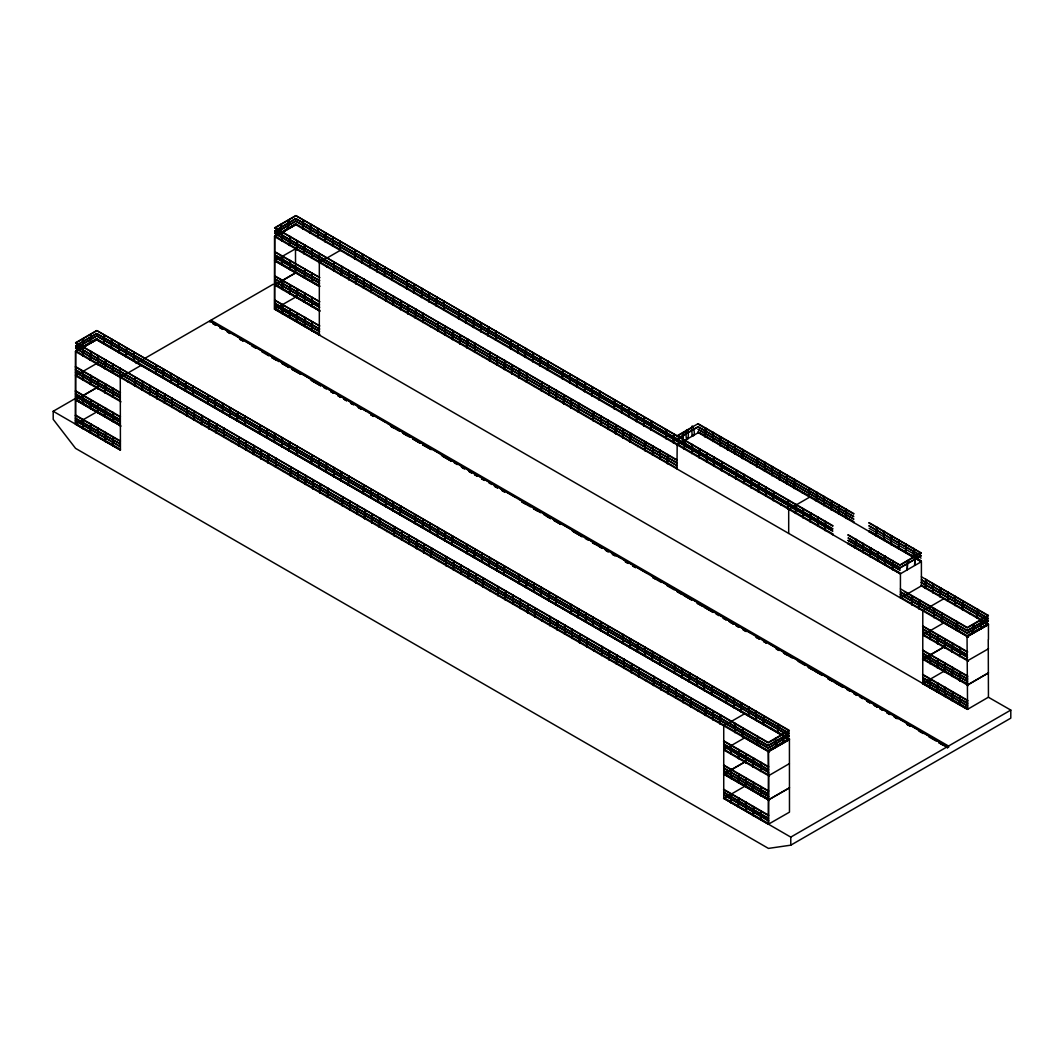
<?xml version="1.0" encoding="UTF-8"?>
<svg xmlns="http://www.w3.org/2000/svg" width="1064" height="1064" viewBox="0 0 1064 1064"><rect width="100%" height="100%" fill="white"/><g stroke="black" fill="none" stroke-linecap="round" stroke-linejoin="round"><path stroke-width="1.5" d="M75.757 345.893L96.718 333.551L789.275 733.402L96.718 333.551L75.65 345.707L768.221 745.678L75.863 345.827M789.275 735.822L96.718 335.971L75.757 348.314L768.221 748.098L75.65 348.247M75.557 369.873L120.352 395.502L75.451 369.807M120.259 397.856L75.451 372.227L120.352 397.909M75.65 348.127L96.718 335.971L789.182 735.756L768.221 748.098L789.182 735.756M75.451 393.999L120.259 419.868L75.65 393.88M120.259 443.927L75.451 418.298L120.352 443.981M75.451 420.719L120.259 446.587L75.65 420.599M120.259 422.288L75.557 396.247L120.259 422.049M274.818 230.968L295.779 218.625L274.818 230.968L677.037 462.933L274.725 230.901M274.725 233.322L676.93 465.54L274.725 233.322L295.779 221.046L832.846 531.109L295.672 221.219M295.885 221.219L274.924 233.202M274.818 254.921L319.626 280.55M274.818 281.534L319.626 307.163M319.533 280.723L274.725 254.855M319.426 283.091L274.818 257.089L319.533 283.144M319.426 304.863L274.818 278.874L319.533 304.916M319.533 307.336L274.725 281.468M319.533 329.122L274.725 303.253L319.626 328.936M319.426 331.476L274.818 305.488L319.533 331.542M698.197 426.89L677.249 438.86M853.687 519.192L697.997 429.311L853.687 518.953M900.024 567.724L848.048 537.958L900.024 567.963L921.078 555.807M848.154 540.446L900.131 570.198L848.048 540.379M869.115 525.922L921.078 555.687L869.009 525.855M869.115 528.342L921.078 558.108M768.554 824.228L768.514 818.442L723.733 792.334L768.434 818.389M768.115 745.625L789.275 733.522M789.076 733.522L768.115 745.505M768.514 772.131L768.514 767.171L723.52 741.182M768.328 772.264L768.434 767.117M768.434 794.09L723.733 768.048L768.514 794.143L768.514 815.17M920.879 555.807L899.918 567.777M900.344 594.523L967.282 633.173L900.543 594.404M967.389 630.566L900.437 591.917L967.282 630.753L988.243 618.41L921.397 579.827L988.35 618.477M921.397 582.487L988.35 620.897L921.291 582.42M967.455 678.952L922.648 653.323L967.562 679.005M967.176 633.107L988.243 620.831L967.389 633.107M967.455 657.166L922.648 631.551L967.562 657.233M967.455 681.612L922.648 655.743L967.455 681.372M967.455 703.238L922.648 677.608L967.562 703.304M967.455 705.898L922.648 680.029L967.455 705.658M789.382 730.675L768.221 742.898L75.557 342.741L96.718 330.532L789.182 730.316L768.221 742.419L75.757 342.621M676.93 460.34L274.618 227.816L295.779 215.593L832.952 525.736M75.757 343.113L96.93 330.651L789.182 730.795M274.818 228.175L295.992 215.726L832.74 526.095M96.505 411.276L96.585 412.034L75.464 424.124L75.464 351.532L96.678 339.589L789.142 739.427L789.142 738.576L96.678 338.778L75.717 350.881L75.557 424.27L120.352 450.085L120.285 449.154L75.584 423.352M274.658 236.115L295.819 223.852L832.779 533.862L832.779 534.673M768.434 766.639L768.261 750.665L75.717 350.881L96.957 338.711L96.505 339.735L789.475 739.573L768.514 751.663L75.464 351.532L96.93 339.496L75.717 351.732M988.203 623.637L988.203 624.488L967.043 636.472L967.575 709.329L274.525 309.198L274.525 236.607L295.486 224.517L900.437 573.775L921.397 561.686L921.397 585.878L988.536 624.635L967.07 636.684L967.243 635.74L988.283 623.637L921.358 585.094L921.358 585.905L900.41 597.995L900.437 573.775M75.584 374.861L120.285 400.663L120.219 401.514M96.585 363.542L75.464 375.738L120.977 401.833M295.566 248.763L274.525 260.8L319.559 286.522L319.559 285.711L274.858 259.909L274.858 260.707L319.559 286.522M988.243 639.969L988.443 697.279L1010.8 710.087L1010.8 718.147L790.778 845.175L768.434 848.407L75.557 448.37L53.2 419.336L53.2 411.276L76.063 398.069M136.059 363.436L209.768 320.876L948.064 747.247M215.261 323.788L210.938 321.301L210.938 320.197L273.222 284.248M96.505 386.977L96.585 387.735L75.464 399.931L120.977 426.119M210.938 321.301L209.768 321.98L209.768 320.876M295.486 272.903L274.525 285.006L320.011 311.22M75.557 399.984L96.505 387.881M274.618 285.046L295.566 272.956L295.486 248.71M141.206 365.298L120.259 377.401L120.431 450.085L53.2 411.276M340.267 250.373L319.32 262.462L319.32 335.054M148.548 368.769L148.614 369.527M347.609 253.844L347.689 254.602M127.587 381.67L127.667 380.819L127.414 381.537M326.648 266.745L326.728 265.894L326.475 266.599M274.858 308.294L319.559 334.907L319.559 334.109L274.858 308.294L274.858 309.105L319.559 334.907M274.525 309.198L295.606 297.122M319.493 285.764L319.493 286.562M120.285 424.855L75.517 399.093L120.285 424.855L120.219 425.706M319.493 309.957L319.559 310.715L274.791 284.141L319.559 310.715M200.404 398.721L200.484 399.479M399.466 283.782L399.545 284.553M179.457 411.622L179.537 410.771L179.284 411.475M378.518 296.696L378.598 295.845L378.345 296.55M252.274 428.659L252.354 429.417M451.336 313.734L451.415 314.492M231.314 441.56L231.393 440.709L231.154 441.427M430.388 326.635L430.454 325.784L430.215 326.488M304.144 458.611L304.211 459.369M503.206 343.672L503.285 344.443M283.184 471.512L283.263 470.66L283.011 471.365M482.245 356.586L482.325 355.735L482.072 356.44M356.001 488.549L356.081 489.307M555.076 373.624L555.142 374.382M534.115 386.525L534.194 385.673L533.942 386.378M407.871 518.487L407.951 519.259M606.932 403.562L607.012 404.333M585.985 416.463L586.051 415.612L585.812 416.33M459.741 548.439L459.808 549.197M658.802 433.514L658.882 434.272M676.93 435.894L698.09 423.685L853.9 513.633M677.143 436.267L690.895 428.327M686.905 437.769L687.956 438.368M692.465 436.173C691.001 434.272 692.598 436.612 691.866 435.708M698.13 432.742L698.13 431.931L853.727 521.772L853.727 522.57M677.103 444.885L677.183 444.034L676.97 468.918M676.89 468.147L274.791 235.955L274.618 309.252M511.598 578.377L511.678 579.149M749.921 461.922L750 462.68M728.973 474.823L729.039 473.972L728.8 474.677M563.468 608.329L563.548 609.087M801.791 491.861L801.87 492.632M780.83 504.775L780.909 503.924L780.67 504.629M809.638 497.167L788.69 509.257L788.69 533.45M615.338 638.267L615.418 639.038M832.7 533.915L832.527 534.567M853.727 521.772L698.064 431.984M868.902 531.614L869.155 530.909L921.012 560.861L920.945 561.712M848.114 543.864L848.194 543.012L900.064 572.951L900.064 573.762L848.194 543.81M667.195 668.219L667.274 668.977M646.327 681.08L646.327 680.268L646.5 680.973M848.154 534.753L899.812 565.064L920.972 552.602M869.115 522.65L921.185 552.961L900.024 565.183L847.942 535.112M920.772 561.566L921.012 560.861M719.064 698.157L719.144 698.928M698.184 711.018L698.184 710.207L698.356 710.925M900.41 597.197L967.322 635.78L967.322 636.591M744.68 713.718L723.733 725.808L723.733 798.492L744.76 786.256M943.741 598.779L922.794 610.882L922.754 683.593M723.693 749.123L768.554 774.938M968.4 661.263L922.714 635.022L922.794 634.171M943.715 622.094L943.994 623.025L943.741 622.081M922.714 635.022L943.781 622.866L968.4 637.07M770.934 728.109L771.014 728.867M969.996 613.17L970.075 613.941M750.054 740.97L750.054 740.158L750.226 740.863M949.048 626.084L949.115 625.233L949.288 625.938M988.243 615.391L967.282 627.481L900.437 588.897M988.35 618.596L967.282 630.513M922.581 659.095L922.794 658.363L967.415 684.219M744.76 761.957L723.693 774.126L768.554 799.942M922.714 659.215L943.781 647.058M723.733 774.206L744.68 762.103M922.794 659.268L943.741 647.178M789.209 738.576L768.181 750.719L789.422 738.496L789.475 812.151L768.394 824.228L723.56 798.293M967.123 635.9L988.283 623.69M789.182 739.36L768.434 751.37M768.181 751.516L789.382 739.52M967.123 636.711L988.443 624.355L988.443 639.61M723.773 797.574L768.394 823.416M922.714 682.702L967.495 708.464L922.714 682.702L922.581 683.633L967.455 709.395L988.483 697.159M922.714 683.514L943.781 671.344M768.434 775.816L789.382 763.62M988.536 648.734L967.415 660.837L967.495 659.986L922.714 634.224M789.461 787.772L768.394 799.929L789.475 787.865M967.415 685.03L988.483 672.86M967.495 685.083L988.416 672.913M790.778 845.175L790.778 837.115L947.346 746.715L947.346 747.819L948.529 747.141L948.529 746.037L210.938 320.197M947.825 746.449L948.037 746.596A2.886 1.676 -60 0 0 947.997 747.194M948.529 746.037L1010.8 710.087M210.127 320.889L210.26 320.876A2.886 1.676 -60 0 1 210.3 321.421M210.765 321.395L210.473 321.408A2.886 1.676 -60 0 1 210.419 320.836M693.475 435.788C696.441 433.234 690.044 415.612 692.185 435.016M274.618 236.66L295.819 224.664L274.791 236.753L295.739 223.852L295.819 224.703M697.891 424.044L853.687 513.992M676.93 444.978L698.303 432.636L921.397 561.686M868.902 523.023L920.972 553.081M925.786 579.574L988.243 615.87L967.282 627.973L904.413 591.677M988.443 615.511L921.397 576.794M775.842 747.34L775.417 738.256L775.922 747.394M768.434 751.623L768.181 750.665M744.547 761.891L744.68 761.199M723.56 774.007L769.365 800.461M744.547 786.176L744.68 785.498M697.997 426.89L853.794 516.599L698.09 426.704L677.143 439.046M869.075 530.949L920.945 560.901M921.012 561.659L869.075 531.761L869.155 530.909M274.818 227.696L677.143 459.981M945.111 622.906L947.971 624.475M950.697 626.137L953.57 627.693M956.283 629.356L959.156 630.925M274.525 236.607L968.32 637.11M274.818 251.649L319.732 277.584M922.754 625.925L967.668 651.846M274.618 252.008L319.533 277.465M922.541 626.284L967.455 652.205M274.818 275.842L319.732 301.777M922.754 650.117L967.668 676.039M274.618 276.214L319.533 301.657M922.541 650.476L967.455 676.411M303.985 301.165L295.606 296.324L295.566 297.242M306.711 302.814L309.571 304.384M312.297 306.046L319.28 310.076M922.714 658.417L967.535 684.258M922.581 659.148L968.4 685.562M274.818 300.048L319.732 325.97M922.754 674.403L967.668 700.338M274.618 300.407L319.533 325.85M922.541 674.776L967.455 700.697M218.133 325.451L221.006 327.113M225.329 329.601L228.201 331.263M231.074 332.926L235.383 335.413M238.256 337.075L241.142 338.738M245.452 341.225L254.083 346.199M256.956 347.862L325.97 387.708M328.843 389.371L346.093 399.333M348.965 400.995L351.852 402.644M356.161 405.145L359.034 406.794M361.906 408.456L366.229 410.957M369.102 412.606L371.974 414.268M376.284 416.756L384.915 421.743M387.788 423.406L456.802 463.252M459.675 464.902L476.938 474.863M479.811 476.526L482.684 478.188M486.993 480.675L495.625 485.663M499.934 488.15L502.82 489.812M507.129 492.3L515.761 497.274M520.07 499.774L600.588 546.258M603.461 547.92L607.77 550.407M610.643 552.07L620.711 557.882M623.584 559.531L626.47 561.193M630.779 563.694L633.652 565.343M637.961 567.844L646.593 572.818M650.902 575.305L731.42 621.788M734.293 623.451L738.616 625.951M741.488 627.6L751.556 633.413M754.429 635.075L757.302 636.738M761.611 639.225L764.497 640.887M768.807 643.374L777.425 648.362M781.747 650.849L862.266 697.332M865.138 698.995L868.011 700.657M872.32 703.144L882.389 708.957M885.261 710.619L888.134 712.281M892.457 714.769L902.525 720.581M905.398 722.23L908.27 723.892M912.58 726.393L921.211 731.367M924.084 733.029L948.529 747.141M220.009 327.606L222.895 329.255L219.836 327.792M230.09 333.404L227.204 331.755L230.063 333.498M240.145 339.23L243.031 340.879M251.649 345.867L255.958 348.354M261.704 351.679L268.899 355.828M271.772 357.491L278.968 361.627M281.84 363.303L289.036 367.439M291.908 369.115L300.54 374.089M310.595 379.901L320.663 385.7M323.536 387.376L326.422 389.025M330.718 391.525L333.604 393.175M350.854 403.15L353.74 404.799L350.668 403.336M370.977 414.761L373.863 416.423L370.804 414.947M391.113 426.385L399.745 431.359M409.813 437.171L402.618 433.021L406.913 435.602M419.868 442.983L412.672 438.834L419.854 443.076M422.741 444.646L431.372 449.62L422.554 444.832M441.427 455.445L451.508 461.244M454.368 462.907L457.254 464.569M461.563 467.056L464.449 468.719M468.745 471.206L471.631 472.868M474.504 474.531L477.377 476.193M481.686 478.68L484.572 480.343M488.881 482.83L491.768 484.492M494.627 486.155L497.513 487.804M501.822 490.305L504.695 491.954M521.945 501.929L530.577 506.903M533.45 508.565L540.645 512.715M543.518 514.378L550.713 518.527M572.272 530.976L582.341 536.788L573.696 531.894M585.213 538.451L588.086 540.1M612.532 554.224L615.404 555.874L612.345 554.411M625.472 561.686L628.345 563.348M652.791 577.459L661.422 582.434M667.168 585.759L674.363 589.908M677.223 591.571L691.613 599.87M697.359 603.195L713.186 612.319M716.045 613.981L718.932 615.644M723.241 618.144L726.114 619.793M728.986 621.456L733.309 623.943M736.182 625.605L739.054 627.268M743.364 629.755L746.25 631.418M756.304 637.23L759.191 638.892M776.441 648.854L779.314 650.503L776.255 649.04M783.623 653.003L792.254 657.978M798 661.303L805.195 665.452M828.191 678.739L842.582 687.025L835.373 682.968M846.891 689.525L849.764 691.188M854.073 693.675L856.959 695.337M859.832 697L862.705 698.649M867.014 701.149L869.9 702.799M874.209 705.299L877.082 706.948M879.955 708.624L882.841 710.273M887.15 712.774L890.023 714.423M894.332 716.923L897.218 718.572M907.273 724.385L910.159 726.047M918.777 731.034L923.1 733.522M928.845 736.847L936.041 740.983M938.9 742.659L947.532 747.633M239.959 339.416L243.004 340.972M271.759 357.571L276.081 360.058M281.827 363.383L289.022 367.532M291.722 369.301L300.527 374.182M312.018 380.819L320.65 385.793M330.718 391.605L333.591 393.268M391.1 426.478L393.973 428.127M442.863 456.35L451.482 461.337M461.55 467.149L464.423 468.812M468.745 471.299L471.618 472.961M474.491 474.624L477.364 476.273M481.513 478.867L484.559 480.423M494.441 486.341L497.5 487.897M501.809 490.384L504.682 492.047M521.945 502.009L524.818 503.671M533.436 508.645L537.759 511.146M546.377 516.12L550.7 518.607M595.268 544.342L592.395 542.68L602.477 548.399L599.577 546.83M625.286 561.872L628.332 563.441M652.777 577.553L655.65 579.215M677.223 591.664L681.532 594.151M684.405 595.813L691.6 599.963M697.173 603.381L701.668 605.775M704.541 607.438L713.159 612.412M723.227 618.224L726.1 619.886M730.423 622.374L733.296 624.036M736.168 625.698L739.041 627.361M743.177 629.941L746.236 631.511M756.118 637.416L759.177 638.972M783.609 653.083L786.496 654.746M812.377 669.695L808.055 667.195L822.445 675.414L815.25 671.344M828.018 678.925L832.5 681.306M854.073 693.768L856.946 695.417M867.014 701.229L869.886 702.892M874.196 705.379L877.069 707.041M879.941 708.704L882.827 710.366M886.964 712.96L890.009 714.516M894.332 717.003L897.205 718.666M907.087 724.571L910.146 726.14M938.9 742.739L943.209 745.226M99.298 364.393L102.171 365.963M110.47 370.844L113.263 372.467M746.077 737.804L748.95 739.374M751.663 741.036L754.536 742.606M757.262 744.268L760.122 745.837M96.505 363.582L120.977 377.627M744.68 737.804L769.365 751.969M75.557 366.601L120.458 392.536M723.733 740.823L768.727 766.798M75.344 366.96L120.259 392.895M768.62 769.764L723.626 744.029L768.514 769.95M769.365 776.175L723.693 749.934L744.76 737.764L744.76 736.966L744.68 737.911M75.557 390.794L120.458 416.729M723.733 765.016L768.727 791.004M75.344 391.166L120.259 417.088M723.52 765.388L768.514 791.363L768.514 793.904M768.62 796.377L723.626 770.642L768.514 796.564M75.584 399.864L120.431 425.746M75.557 415.093L120.458 441.015M723.733 789.315L768.727 815.29M75.344 415.452L120.259 441.387M723.52 789.674L768.514 815.649L768.514 818.189M768.62 820.677L723.733 794.755L768.514 820.863M723.626 798.293L790.778 837.115M967.455 675.919L967.455 685.11M967.455 700.218L967.455 709.395M768.514 751.663L768.514 766.679M768.514 790.885L768.514 772.371L723.733 746.263L768.62 772.185L768.434 824.307M744.76 761.159L744.72 762.077M744.76 785.445L744.72 786.376M687.889 438.9C689.911 427.249 684.165 425.547 686.599 439.898M96.678 338.778L96.758 339.629M96.545 386.95L96.545 387.855M96.545 411.249L96.545 412.154M75.797 350.881L75.797 351.732M947.878 746.742A2.886 1.676 -60 0 1 947.878 747.261M295.779 218.625L832.74 528.875L295.779 218.625M922.754 628.944L967.455 654.998L922.754 628.944M335.133 500.599L334.881 501.556L335.133 500.599M386.99 530.55L386.751 531.495L386.99 530.55M438.86 560.489L438.607 561.446L438.86 560.489M637.921 445.563L637.682 446.508L637.921 445.563M490.73 590.44L490.477 591.385L490.73 590.44M542.587 620.379L542.347 621.336L542.587 620.379M594.457 650.33L594.204 651.274L594.457 650.33M723.773 773.275L768.554 799.131L723.773 773.275M288.583 219.995L288.158 229.079L288.583 219.995M303.4 219.995L302.974 229.079L303.4 219.995M281.175 224.278L280.75 233.362L281.175 224.278M310.808 224.278L310.382 233.362L310.808 224.278M318.216 228.547L317.79 237.631L318.216 228.547M282.439 232.098L282.027 241.182L282.439 232.098M325.624 232.83L325.212 241.914L325.624 232.83M289.847 236.368L289.435 245.452L289.847 236.368M333.032 237.112L332.62 246.196L333.032 237.112M297.268 240.65L296.843 249.734L297.268 240.65M340.44 241.382L340.028 250.466L340.44 241.382M304.676 244.933L304.251 254.017L304.676 244.933M312.085 249.202L311.659 258.286L312.085 249.202M355.256 249.947L354.844 259.031L355.256 249.947M319.493 253.485L319.067 262.569L319.493 253.485M362.678 254.216L362.252 263.3L362.678 254.216M282.652 256.171L282.239 265.255L282.652 256.171M370.086 258.499L369.66 267.583L370.086 258.499M290.06 260.454L289.647 269.525L290.06 260.454M334.309 262.037L333.883 271.12L334.309 262.037M377.494 262.781L377.068 271.865L377.494 262.781M341.717 266.319L341.305 275.403L341.717 266.319M384.902 267.051L384.476 276.135L384.902 267.051M304.876 269.006L304.464 278.09L304.876 269.006M349.125 270.602L348.713 279.672L349.125 270.602M392.31 271.333L391.885 280.417L392.31 271.333M312.284 273.275L311.872 282.359L312.284 273.275M356.533 274.871L356.121 283.955L356.533 274.871M363.941 279.154L363.529 288.238L363.941 279.154M407.126 279.885L406.714 288.969L407.126 279.885M282.652 280.364L282.239 289.448L282.652 280.364M371.349 283.423L370.937 292.507L371.349 283.423M414.534 284.168L414.122 293.252L414.534 284.168M290.06 284.647L289.647 293.731L290.06 284.647M421.942 288.437L421.53 297.521L421.942 288.437M297.468 288.916L297.055 298L297.468 288.916M386.179 291.988L385.753 301.072L386.179 291.988M429.351 292.72L428.938 301.804L429.351 292.72M304.876 293.199L304.464 302.282L304.876 293.199M393.587 296.257L393.161 305.341L393.587 296.257M436.772 297.002L436.346 306.086L436.772 297.002M312.284 297.481L311.872 306.565L312.284 297.481M400.995 300.54L400.569 309.624L400.995 300.54M444.18 301.272L443.755 310.356L444.18 301.272M282.652 304.557L282.239 313.641L282.652 304.557M408.403 304.823L407.978 313.907L408.403 304.823M290.06 308.839L289.647 317.923L290.06 308.839M415.811 309.092L415.399 318.176L415.811 309.092M458.996 309.837L458.571 318.921L458.996 309.837M297.468 313.122L297.055 322.206L297.468 313.122M423.219 313.375L422.807 322.459L423.219 313.375M466.404 314.106L465.979 323.19L466.404 314.106M304.876 317.391L304.464 326.475L304.876 317.391M473.812 318.389L473.4 327.473L473.812 318.389M312.284 321.674L311.872 330.758L312.284 321.674M438.036 321.927L437.623 331.01L438.036 321.927M481.221 322.658L480.808 331.742L481.221 322.658M445.444 326.209L445.031 335.293L445.444 326.209M488.629 326.941L488.216 336.025L488.629 326.941M452.865 330.478L452.439 339.562L452.865 330.478M496.037 331.223L495.625 340.307L496.037 331.223M90.786 334.189L90.374 343.273L90.786 334.189M460.273 334.761L459.848 343.845L460.273 334.761M104.339 334.921L103.913 344.005L104.339 334.921M83.378 338.472L82.965 356.108L83.378 338.472M111.747 339.203L111.321 348.287L111.747 339.203M467.681 339.044L467.256 348.127L467.681 339.044M510.866 339.775L510.441 348.859L510.866 339.775M475.089 343.313L474.664 352.397L475.089 343.313M119.155 343.486L118.729 352.57L119.155 343.486M518.274 344.058L517.849 353.142L518.274 344.058M126.563 347.755L126.137 356.839L126.563 347.755M525.683 348.327L525.257 357.411L525.683 348.327M90.786 351.306L90.374 360.39L90.786 351.306M133.971 352.038L133.559 361.122L133.971 352.038M489.906 351.878L489.493 360.962L489.906 351.878M533.091 352.61L532.665 361.694L533.091 352.61M98.194 355.576L97.782 364.659L98.194 355.576M497.314 356.147L496.901 365.231L497.314 356.147M540.499 356.892L540.073 365.976L540.499 356.892M105.602 359.858L105.19 368.942L105.602 359.858M504.722 360.43L504.309 369.514L504.722 360.43M547.907 361.162L547.495 370.245L547.907 361.162M113.023 364.141L112.598 373.211L113.023 364.141M512.13 364.713L511.718 373.797L512.13 364.713M156.195 364.872L155.783 373.956L156.195 364.872M120.431 368.41L120.006 377.494L120.431 368.41M163.603 369.155L163.191 378.225L163.603 369.155M519.538 368.982L519.126 378.066L519.538 368.982M562.723 369.727L562.311 378.797L562.723 369.727M83.378 371.123L82.965 380.207L83.378 371.123M526.959 373.264L526.534 382.348L526.959 373.264M171.025 373.424L170.599 382.508L171.025 373.424M570.131 373.996L569.719 383.08L570.131 373.996M90.786 375.406L90.374 384.49L90.786 375.406M135.248 376.962L134.822 386.046L135.248 376.962M178.433 377.707L178.007 386.791L178.433 377.707M577.539 378.279L577.127 387.363L577.539 378.279M98.194 379.675L97.782 388.759L98.194 379.675M142.656 381.245L142.23 390.328L142.656 381.245M185.841 381.976L185.415 391.06L185.841 381.976M541.776 381.816L541.35 390.9L541.776 381.816M584.961 382.548L584.535 391.632L584.961 382.548M105.602 383.958L105.19 393.042L105.602 383.958M150.064 385.527L149.652 394.611L150.064 385.527M549.184 386.099L548.758 395.183L549.184 386.099M193.249 386.259L192.823 395.343L193.249 386.259M592.369 386.831L591.943 395.914L592.369 386.831M113.023 388.24L112.598 397.311L113.023 388.24M157.472 389.796L157.06 398.88L157.472 389.796M556.592 390.368L556.166 399.452L556.592 390.368M599.777 391.113L599.351 400.197L599.777 391.113M164.88 394.079L164.468 403.163L164.88 394.079M208.065 394.811L207.64 403.894L208.065 394.811M564 394.651L563.587 403.735L564 394.651M83.378 395.316L82.965 404.4L83.378 395.316M172.288 398.362L171.876 407.446L172.288 398.362M571.408 398.933L570.996 408.017L571.408 398.933M215.473 399.093L215.061 408.177L215.473 399.093M90.786 399.599L90.374 408.682L90.786 399.599M614.593 399.665L614.167 408.749L614.593 399.665M578.816 403.203L578.404 412.287L578.816 403.203M222.881 403.376L222.469 412.46L222.881 403.376M98.194 403.868L97.782 412.952L98.194 403.868M622.001 403.948L621.589 413.032L622.001 403.948M187.118 406.913L186.692 415.997L187.118 406.913M230.29 407.645L229.877 416.729L230.29 407.645M105.602 408.15L105.19 417.234L105.602 408.15M629.409 408.217L628.997 417.301L629.409 408.217M194.526 411.196L194.1 420.28L194.526 411.196M237.698 411.928L237.285 421.012L237.698 411.928M593.632 411.768L593.22 420.852L593.632 411.768M113.023 412.433L112.598 421.517L113.023 412.433M636.817 412.5L636.405 421.583L636.817 412.5M201.934 415.465L201.508 424.549L201.934 415.465M601.054 416.037L600.628 425.121L601.054 416.037M245.119 416.21L244.693 425.281L245.119 416.21M644.225 416.782L643.813 425.853L644.225 416.782M83.378 419.615L82.965 428.699L83.378 419.615M209.342 419.748L208.916 428.832L209.342 419.748M608.462 420.32L608.036 429.404L608.462 420.32M651.634 421.051L651.221 430.135L651.634 421.051M90.786 423.884L90.374 432.968L90.786 423.884M216.75 424.017L216.325 433.101L216.75 424.017M259.935 424.762L259.51 433.846L259.935 424.762M615.87 424.589L615.444 433.673L615.87 424.589M705.711 428.074L705.299 437.158L705.711 428.074M98.194 428.167L97.782 437.251L98.194 428.167M224.158 428.3L223.733 437.384L224.158 428.3M623.278 428.872L622.852 437.956L623.278 428.872M267.343 429.031L266.918 438.115L267.343 429.031M666.463 429.603L666.037 438.687L666.463 429.603M105.602 432.45L105.19 441.533L105.602 432.45M683.487 432.356L683.061 441.44L683.487 432.356M713.119 432.356L712.707 441.44L713.119 432.356M630.686 433.154L630.26 442.238L630.686 433.154M274.751 433.314L274.326 442.398L274.751 433.314M673.871 433.886L673.446 442.97L673.871 433.886M113.023 436.719L112.598 445.803L113.023 436.719M720.528 436.639L720.115 445.723L720.528 436.639M238.974 436.852L238.562 445.936L238.974 436.852M282.16 437.597L281.734 446.681L282.16 437.597M684.764 440.177L684.338 449.261L684.764 440.177M727.949 440.908L727.523 449.992L727.949 440.908M246.383 441.134L245.97 450.218L246.383 441.134M645.502 441.706L645.09 450.79L645.502 441.706M289.568 441.866L289.155 450.95L289.568 441.866M692.172 444.459L691.746 453.53L692.172 444.459M735.357 445.191L734.931 454.275L735.357 445.191M253.791 445.417L253.378 454.501L253.791 445.417M652.91 445.989L652.498 455.073L652.91 445.989M296.976 446.149L296.563 455.232L296.976 446.149M699.58 448.729L699.154 457.813L699.58 448.729M742.765 449.474L742.34 458.544L742.765 449.474M261.212 449.686L260.786 458.77L261.212 449.686M660.318 450.258L659.906 459.342L660.318 450.258M706.988 453.011L706.576 462.095L706.988 453.011M268.62 453.969L268.195 463.053L268.62 453.969M311.792 454.7L311.38 463.784L311.792 454.7M667.727 454.541L667.314 463.625L667.727 454.541M714.396 457.281L713.984 466.365L714.396 457.281M757.581 458.025L757.156 467.109L757.581 458.025M276.028 458.252L275.603 467.335L276.028 458.252M319.2 458.983L318.788 468.067L319.2 458.983M721.804 461.563L721.392 470.647L721.804 461.563M764.989 462.295L764.577 471.379L764.989 462.295M326.621 463.266L326.196 472.336L326.621 463.266M772.398 466.577L771.985 475.661L772.398 466.577M290.844 466.803L290.419 475.887L290.844 466.803M334.03 467.535L333.604 476.619L334.03 467.535M736.621 470.115L736.208 479.199L736.621 470.115M779.806 470.86L779.393 479.944L779.806 470.86M298.252 471.086L297.827 480.157L298.252 471.086M341.438 471.818L341.012 480.901L341.438 471.818M744.042 474.398L743.616 483.482L744.042 474.398M787.214 475.129L786.801 484.213L787.214 475.129M305.661 475.355L305.248 484.439L305.661 475.355M348.846 476.087L348.42 485.171L348.846 476.087M751.45 478.68L751.024 487.764L751.45 478.68M794.622 479.412L794.21 488.496L794.622 479.412M313.069 479.638L312.656 488.722L313.069 479.638M758.858 482.95L758.433 492.034L758.858 482.95M320.477 483.907L320.065 492.991L320.477 483.907M363.662 484.652L363.25 493.736L363.662 484.652M766.266 487.232L765.841 496.316L766.266 487.232M809.451 487.964L809.026 497.048L809.451 487.964M327.885 488.19L327.473 497.274L327.885 488.19M371.07 488.921L370.658 498.005L371.07 488.921M773.674 491.515L773.249 500.599L773.674 491.515M816.859 492.246L816.434 501.33L816.859 492.246M378.478 493.204L378.066 502.288L378.478 493.204M824.268 496.529L823.842 505.599L824.268 496.529M342.714 496.742L342.289 505.826L342.714 496.742M385.886 497.487L385.474 506.57L385.886 497.487M788.491 500.067L788.078 509.151L788.491 500.067M831.676 500.798L831.25 509.882L831.676 500.798M350.123 501.024L349.697 510.108L350.123 501.024M393.294 501.756L392.882 510.84L393.294 501.756M795.899 504.336L795.486 513.42L795.899 504.336M839.084 505.081L838.671 514.165L839.084 505.081M357.531 505.307L357.105 514.391L357.531 505.307M400.716 506.038L400.29 515.122L400.716 506.038M803.307 508.619L802.894 517.702L803.307 508.619M846.492 509.35L846.08 518.434L846.492 509.35M364.939 509.576L364.513 518.66L364.939 509.576M810.715 512.901L810.303 521.985L810.715 512.901M372.347 513.859L371.921 522.943L372.347 513.859M415.532 514.59L415.106 523.674L415.532 514.59M818.136 517.171L817.711 526.254L818.136 517.171M379.755 518.141L379.343 527.212L379.755 518.141M422.94 518.873L422.514 527.957L422.94 518.873M825.544 521.453L825.119 530.537L825.544 521.453M430.348 523.142L429.923 532.226L430.348 523.142M394.571 526.693L394.159 535.777L394.571 526.693M876.736 527.052L876.31 536.136L876.736 527.052M437.756 527.425L437.344 536.509L437.756 527.425M401.979 530.963L401.567 540.047L401.979 530.963M884.144 531.335L883.719 540.419L884.144 531.335M445.164 531.707L444.752 540.791L445.164 531.707M409.387 535.245L408.975 544.329L409.387 535.245M891.552 535.604L891.127 544.688L891.552 535.604M452.572 535.977L452.16 545.061L452.572 535.977M855.775 539.155L855.363 548.239L855.775 539.155M416.809 539.528L416.383 548.612L416.809 539.528M898.96 539.887L898.535 548.971L898.96 539.887M863.183 543.425L862.771 552.509L863.183 543.425M424.217 543.797L423.791 552.881L424.217 543.797M906.368 544.169L905.943 553.253L906.368 544.169M467.389 544.542L466.976 553.626L467.389 544.542M870.591 547.707L870.179 556.791L870.591 547.707M431.625 548.08L431.199 557.164L431.625 548.08M913.776 548.439L913.364 557.523L913.776 548.439M474.81 548.811L474.384 557.895L474.81 548.811M878 551.99L877.587 561.074L878 551.99M482.218 553.094L481.793 562.178L482.218 553.094M885.408 556.259L884.995 565.343L885.408 556.259M915.053 556.259L914.628 565.343L915.053 556.259M446.441 556.632L446.016 565.716L446.441 556.632M489.626 557.376L489.201 566.46L489.626 557.376M892.829 560.542L892.403 569.626L892.829 560.542M907.645 560.542L907.22 569.626L907.645 560.542M453.849 560.914L453.437 569.998L453.849 560.914M497.034 561.646L496.609 570.73L497.034 561.646M461.257 565.197L460.845 574.267L461.257 565.197M504.442 565.928L504.017 575.012L504.442 565.928M468.665 569.466L468.253 578.55L468.665 569.466M476.074 573.749L475.661 582.833L476.074 573.749M519.259 574.48L518.846 583.564L519.259 574.48M483.482 578.018L483.069 587.102L483.482 578.018M526.667 578.763L526.254 587.847L526.667 578.763M925.786 579.335L925.374 588.419L925.786 579.335M534.075 583.032L533.663 592.116L534.075 583.032M933.195 583.604L932.782 592.688L933.195 583.604M498.311 586.583L497.886 595.667L498.311 586.583M541.483 587.315L541.071 596.399L541.483 587.315M940.603 587.887L940.19 596.971L940.603 587.887M505.719 590.853L505.294 599.936L505.719 590.853M548.904 591.597L548.479 600.681L548.904 591.597M948.011 592.169L947.598 601.253L948.011 592.169M513.127 595.135L512.702 604.219L513.127 595.135M556.312 595.867L555.887 604.951L556.312 595.867M912.247 595.707L911.821 604.791L912.247 595.707M955.419 596.438L955.006 605.522L955.419 596.438M520.535 599.418L520.11 608.502L520.535 599.418M919.655 599.99L919.23 609.073L919.655 599.99M962.84 600.721L962.415 609.805L962.84 600.721M527.943 603.687L527.531 612.771L527.943 603.687M571.129 604.432L570.703 613.516L571.129 604.432M535.352 607.97L534.939 617.053L535.352 607.97M934.471 608.542L934.046 617.625L934.471 608.542M578.537 608.701L578.111 617.785L578.537 608.701M977.656 609.273L977.231 618.357L977.656 609.273M585.945 612.984L585.533 622.068L585.945 612.984M941.879 612.824L941.467 621.908L941.879 612.824M550.168 616.522L549.756 625.605L550.168 616.522M593.353 617.266L592.941 626.337L593.353 617.266M981.035 619.793L981.128 628.917L981.035 619.793M557.576 620.804L557.164 629.888L557.576 620.804M956.696 621.376L956.283 630.46L956.696 621.376M600.761 621.536L600.349 630.62L600.761 621.536M973.626 624.063L973.214 633.147L973.626 624.063M564.997 625.073L564.572 634.157L564.997 625.073M608.169 625.818L607.757 634.902L608.169 625.818M572.405 629.356L571.98 638.44L572.405 629.356M930.415 630.34L929.989 639.424L930.415 630.34M579.813 633.639L579.388 642.723L579.813 633.639M622.999 634.37L622.573 643.454L622.999 634.37M937.823 634.623L937.397 643.693L937.823 634.623M587.222 637.908L586.796 646.992L587.222 637.908M630.407 638.653L629.981 647.737L630.407 638.653M945.231 638.892L944.805 647.976L945.231 638.892M637.815 642.922L637.389 652.006L637.815 642.922M952.639 643.175L952.214 652.259L952.639 643.175M602.038 646.473L601.626 655.557L602.038 646.473M645.223 647.205L644.797 656.288L645.223 647.205M943.994 647.218L943.741 646.274L943.994 647.218M960.047 647.444L959.622 656.528L960.047 647.444M609.446 650.742L609.034 659.826L609.446 650.742M652.631 651.487L652.205 660.571L652.631 651.487M930.415 654.533L929.989 663.617L930.415 654.533M616.854 655.025L616.442 664.109L616.854 655.025M660.039 655.757L659.627 664.84L660.039 655.757M937.823 658.816L937.397 667.899L937.823 658.816M624.262 659.308L623.85 668.392L624.262 659.308M945.231 663.085L944.805 672.169L945.231 663.085M631.67 663.577L631.258 672.661L631.67 663.577M674.855 664.322L674.443 673.392L674.855 664.322M952.639 667.367L952.214 676.451L952.639 667.367M639.092 667.86L638.666 676.943L639.092 667.86M682.263 668.591L681.851 677.675L682.263 668.591M943.994 671.517L943.741 670.559L943.994 671.517M960.047 671.65L959.622 680.734L960.047 671.65M689.671 672.874L689.259 681.957L689.671 672.874M653.908 676.411L653.482 685.495L653.908 676.411M697.093 677.143L696.667 686.227L697.093 677.143M930.415 678.832L929.989 687.916L930.415 678.832M661.316 680.694L660.89 689.778L661.316 680.694M704.501 681.426L704.075 690.509L704.501 681.426M937.823 683.101L937.397 692.185L937.823 683.101M668.724 684.963L668.298 694.047L668.724 684.963M711.909 685.708L711.484 694.792L711.909 685.708M945.231 687.384L944.805 696.468L945.231 687.384M676.132 689.246L675.72 698.33L676.132 689.246M952.639 691.666L952.214 700.737L952.639 691.666M683.54 693.529L683.128 702.612L683.54 693.529M726.725 694.26L726.3 703.344L726.725 694.26M960.047 695.936L959.622 705.02L960.047 695.936M690.948 697.798L690.536 706.882L690.948 697.798M734.133 698.543L733.721 707.626L734.133 698.543M741.541 702.812L741.129 711.896L741.541 702.812M705.764 706.363L705.352 715.447L705.764 706.363M748.95 707.095L748.537 716.178L748.95 707.095M713.186 710.632L712.76 719.716L713.186 710.632M756.358 711.377L755.945 720.448L756.358 711.377M720.594 714.915L720.168 723.999L720.594 714.915M763.766 715.646L763.354 724.73L763.766 715.646M735.41 723.467L734.985 732.551L735.41 723.467M778.595 724.198L778.17 733.282L778.595 724.198M742.818 727.749L742.393 736.833L742.818 727.749M783.25 733.974L782.825 743.058L783.25 733.974M757.635 736.301L757.222 745.385L757.635 736.301M731.38 745.239L730.968 754.323L731.38 745.239M738.788 749.521L738.376 758.605L738.788 749.521M746.21 753.804L745.784 762.888L746.21 753.804M753.618 758.073L753.192 767.157L753.618 758.073M761.026 762.356L760.6 771.44L761.026 762.356M731.38 769.445L730.968 778.529L731.38 769.445M738.788 773.714L738.376 782.798L738.788 773.714M746.21 777.997L745.784 787.081L746.21 777.997M753.618 782.279L753.192 791.363L753.618 782.279M761.026 786.549L760.6 795.633L761.026 786.549M731.38 793.731L730.968 802.815L731.38 793.731M738.788 798.013L738.376 807.097L738.788 798.013M746.21 802.283L745.784 811.366L746.21 802.283M753.618 806.565L753.192 815.649L753.618 806.565M761.026 810.848L760.6 819.932L761.026 810.848M215.713 325.105L212.827 323.456L215.686 325.198M340.799 397.324L337.913 395.675L340.773 397.417M346.545 400.649L343.659 398.987L346.532 400.742M360.922 408.948L358.036 407.299L360.909 409.042M560.768 524.326L553.586 520.19L560.755 524.419M608.222 551.724L605.336 550.075L608.209 551.817M635.541 567.498L632.654 565.849L635.527 567.591M766.373 643.042L763.5 641.379L766.359 643.122"/></g></svg>
